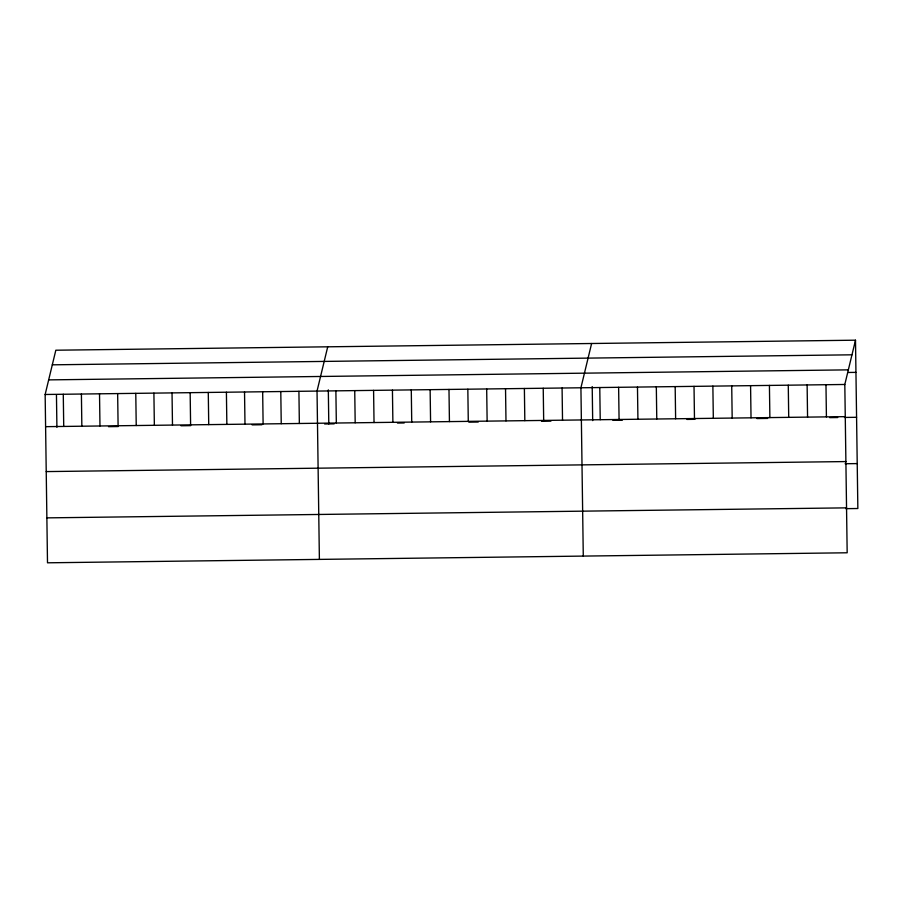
<?xml version="1.0" encoding="UTF-8"?>
<svg xmlns="http://www.w3.org/2000/svg" width="903" height="903" viewBox="0 0 903 903"><rect width="100%" height="100%" fill="white"/><g stroke="black" fill="none" stroke-linecap="round" stroke-linejoin="round"><path stroke-width="1.35" d="M855.502 340.194L844.813 384.475L847.172 552.783L47.498 562.806L45.15 394.487L55.828 350.217L855.502 340.194L857.85 508.513L845.727 508.66M327.721 346.808L317.032 391.078L319.391 559.397M591.612 343.501L580.922 387.782L583.282 556.09M52.306 364.823L851.969 354.811M48.672 379.881L848.346 369.858M847.872 372.476L855.954 372.375M45.15 394.487L844.813 384.475M45.601 426.667L845.264 416.644M108.495 426.667L118.259 426.543M180.995 425.764L190.759 425.64M252.106 424.873L261.87 424.749M324.617 423.959L334.178 423.846M397.455 423.044L404.194 422.965M468.815 422.152L478.24 422.04M541.518 421.249L550.943 421.125M612.877 420.346L622.302 420.234M686.935 419.421L695.005 419.319M756.94 418.552L767.719 418.416M829.654 417.637L837.724 417.536M844.463 417.446L856.575 417.299M46.222 471.592L845.897 461.568M845.106 463.736L857.218 463.589M46.877 517.87L846.54 507.858M825.974 384.712L826.414 416.881M807.124 384.949L807.564 417.118M788.274 385.186L788.714 417.355M769.424 385.412L769.875 417.592M750.574 385.649L751.025 417.829M731.723 385.886L732.175 418.066M712.873 386.123L713.325 418.303M694.023 386.36L694.475 418.541M675.173 386.597L675.625 418.778M656.323 386.834L656.774 419.003M637.473 387.071L637.924 419.24M618.623 387.308L619.074 419.477M599.773 387.545L600.224 419.714M592.21 386.574L592.684 420.606M562.084 388.019L562.524 420.188M543.234 388.245L543.674 420.426M524.383 388.482L524.824 420.663M505.533 388.719L505.985 420.9M486.683 388.956L487.135 421.137M467.833 389.193L468.285 421.374M448.983 389.43L449.434 421.599M430.133 389.667L430.584 421.836M411.283 389.904L411.734 422.073M392.433 390.141L392.884 422.311M373.582 390.378L374.034 422.548M354.732 390.615L355.184 422.785M335.882 390.841L336.334 423.022M328.32 389.87L328.794 423.913M298.916 391.315L299.356 423.484M280.788 391.541L281.239 423.71M262.66 391.767L263.112 423.936M244.532 391.992L244.984 424.162M226.405 392.218L226.856 424.387M208.277 392.444L208.728 424.624M190.161 392.67L190.601 424.85M172.033 392.895L172.484 425.076M153.905 393.121L154.357 425.302M135.777 393.358L136.229 425.527M117.65 393.584L118.101 425.753M99.522 393.81L99.973 425.979M81.405 394.035L81.846 426.205M63.278 394.261L63.729 426.43M56.449 394.645L56.912 427.311"/></g></svg>
